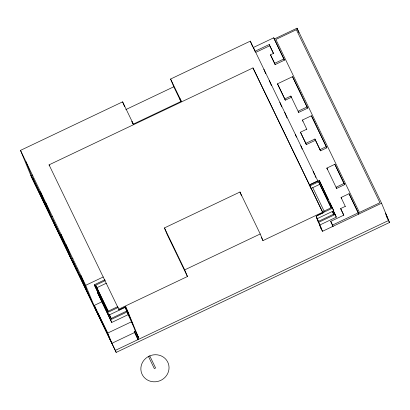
<?xml version="1.0" encoding="UTF-8"?>
<svg xmlns="http://www.w3.org/2000/svg" width="410" height="410" viewBox="0 0 410 410"><rect width="100%" height="100%" fill="white"/><g stroke="black" fill="none" stroke-linecap="round" stroke-linejoin="round"><path stroke-width="0.61" d="M254.784 51.373L269.226 44.505L273.501 53.356L270.482 54.791L275.125 64.585L284.458 60.147L274.254 39.027L297.019 28.203L381.566 203.227L389.5 222.471L116.179 352.405L31.626 177.376L20.5 150.383L122.605 101.849L133.358 124.112L181.353 101.296L170.596 79.033L250.305 41.138L317.791 180.846L309.145 184.956M252.99 47.662L273.747 37.792L284.458 60.147M125.798 109.598L173.794 86.782L170.596 79.033M255.871 52.326L269.734 45.735L269.226 44.505M49.364 165.599L49.056 164.851L252.97 67.911L322.685 212.221L322.993 212.969L316.243 216.178L322.48 231.317L381.566 203.227M40.508 191.849L46.443 206.25L31.626 175.577L32.713 175.06M275.125 64.585L274.618 63.35L283.951 58.917M285.304 100.178L277.488 83.819L292.53 76.67L307.649 108.153L298.654 112.432L290.839 96.073L284.796 98.948L285.304 100.178L291.346 97.303L290.839 96.073M60.916 234.095L66.845 248.491L51.481 216.68L52.567 216.162M307.141 106.923L298.147 111.202L298.654 112.432M302.928 121.278L302.421 120.048L311.415 115.774L326.816 147.831L320.502 150.829L314.895 139.036L305.834 143.346L306.342 144.576L315.403 140.271M306.342 144.576L300.453 132.215L306.834 129.186M80.801 275.259L86.736 289.66L71.888 258.92L72.975 258.408M320.502 150.829L319.995 149.599L326.309 146.595M77.1 268.658L76.096 269.134L73 261.631L87.848 292.366L90.943 299.869M134.634 332.495L111.92 343.288L107.707 333.074L131.528 321.753L135.336 330.993L134.229 331.516L138.062 339.588L137.657 338.614L138.764 338.091L125.829 306.7L119.079 309.909L118.767 309.16L187.447 276.509L167.177 234.551L164.446 227.919L239.963 192.018L260.227 233.977L262.964 240.608L322.685 212.221M326.867 168.095L334.857 164.292L344.605 184.649L336.61 188.446L326.867 168.095L327.375 169.325M95.981 310.303L85.685 285.319L103.269 276.965M125.383 306.834L125.532 307.203L108.752 315.177L94.269 284.801L104.893 279.748M106.328 283.207L96.755 287.764L95.689 285.181L105.267 280.624M309.196 185.202L319.267 180.415L333.75 210.791L316.971 218.771L316.817 218.402M309.658 186.032L318.672 181.748L331.218 207.721L322.204 212.006M310.724 188.615L319.738 184.331L318.672 181.748M344.098 183.419L336.103 187.216L336.61 188.446M98.549 315.613L94.336 305.388L101.706 301.883M187.447 276.509L184.715 269.877L260.227 233.977M341.576 198.722L341.069 197.492L349.059 193.694L358.806 214.046L349.059 193.694M117.813 306.598L108.235 311.154L95.689 285.181M108.752 315.177L107.64 312.487L118.27 307.433M317.535 215.281L332.638 208.101M343.795 215.276L340.643 208.572L345.343 206.338M111.751 322.455L97.267 292.074L111.751 322.455L128.53 314.475L127.008 310.929L111.233 318.426L109.326 314.475M110.638 319.764L127.423 311.784M317.991 221.595L333.766 214.092L332.402 211.273M318.406 222.451L335.185 214.471L333.238 210.433M319.518 225.141L336.297 217.162L335.185 214.471M330.726 221.359L333.022 226.305L330.726 221.359L343.816 215.137L340.643 208.572M332.515 225.07L358.299 212.816M116.179 352.405L115.348 350.386L388.67 220.452L385.907 214.737M386.717 216.711L389.5 222.471M307.649 108.153L292.53 76.67M326.816 147.831L311.415 115.774M344.605 184.649L334.857 164.292M314.895 139.036L319.995 149.599M269.734 45.735L273.475 53.479M341.069 197.492L345.317 206.466M302.421 120.048L306.788 129.273M270.482 54.791L274.618 63.35M277.488 83.819L284.796 98.948M300.453 132.215L305.834 143.346M328.456 199.834L319.267 180.415M329.85 202.719L333.75 210.791M333.233 210.817L336.297 217.162M319.738 184.331L331.193 208.049M332.377 211.596L333.74 214.42M312.774 187.642L324.228 211.36M322.993 212.969L252.97 67.911M317.032 218.904L321.296 228.754L320.338 226.776M320.005 226.187L322.48 231.317M261.298 237.159L262.964 240.608M181.24 101.516L179.862 98.661L181.066 101.583M173.794 86.782L180.964 101.624M133.245 124.332L131.866 121.478L132.83 123.815M164.446 227.919L184.715 269.877M149.768 355.911L155.59 367.965L154.309 368.575L148.487 356.521M125.275 306.639L128.873 314.08M125.158 306.506L129.688 316.802L124.988 307.08M125.07 307.3L129.99 317.54L132.881 324.551L127.91 314.255M135.336 330.993L138.764 338.091M135.741 331.967L138.375 337.425M134.229 331.516L137.657 338.614M49.056 164.851L119.079 309.909M97.026 288.327L108.209 311.477M109.296 314.798L111.207 318.755M94.269 284.801L107.64 312.487M20.5 150.383L85.685 285.319M94.336 305.399L107.707 333.074M30.796 175.362L115.348 350.386M385.467 213.036L387.701 218.448M297.019 28.203L298.91 32.795M273.747 37.792L274.254 39.027M313.122 171.236L314.531 174.645M314.998 175.777L315.7 177.484M300.802 145.724L302.206 149.132M295.282 134.306L296.456 137.145M284.689 112.371L287.031 118.054M279.861 102.382L281.737 106.928M269.36 80.637L271.466 85.751M263.845 69.218L265.716 73.764M253.503 47.811L254.671 50.65M250.305 41.138L252.545 46.576M316.064 216.065L318.406 221.743M239.963 192.018L241.557 195.888M122.605 101.849L124.655 106.831M127.008 310.929L128.074 313.512M110.075 339.48L106.984 331.972L98.159 313.706L101.255 321.209M65.954 244.524L71.888 258.92M71.058 258.705L67.963 251.197L52.598 219.386L55.688 226.894M45.546 202.284L51.481 216.68M50.65 216.459L47.555 208.957L32.739 178.283L35.834 185.791M25.692 161.181L31.626 175.577M149.107 356.172L147.482 357.074A14.206 13.433 -22.4 0 0 147.272 379.916A14.206 13.433 -22.4 0 0 168.91 369.63A14.206 13.433 -22.4 0 0 150.834 355.48L149.107 356.172M296.363 29.715L275.853 39.462L359.416 212.452L379.932 202.699L296.363 29.715"/></g></svg>
